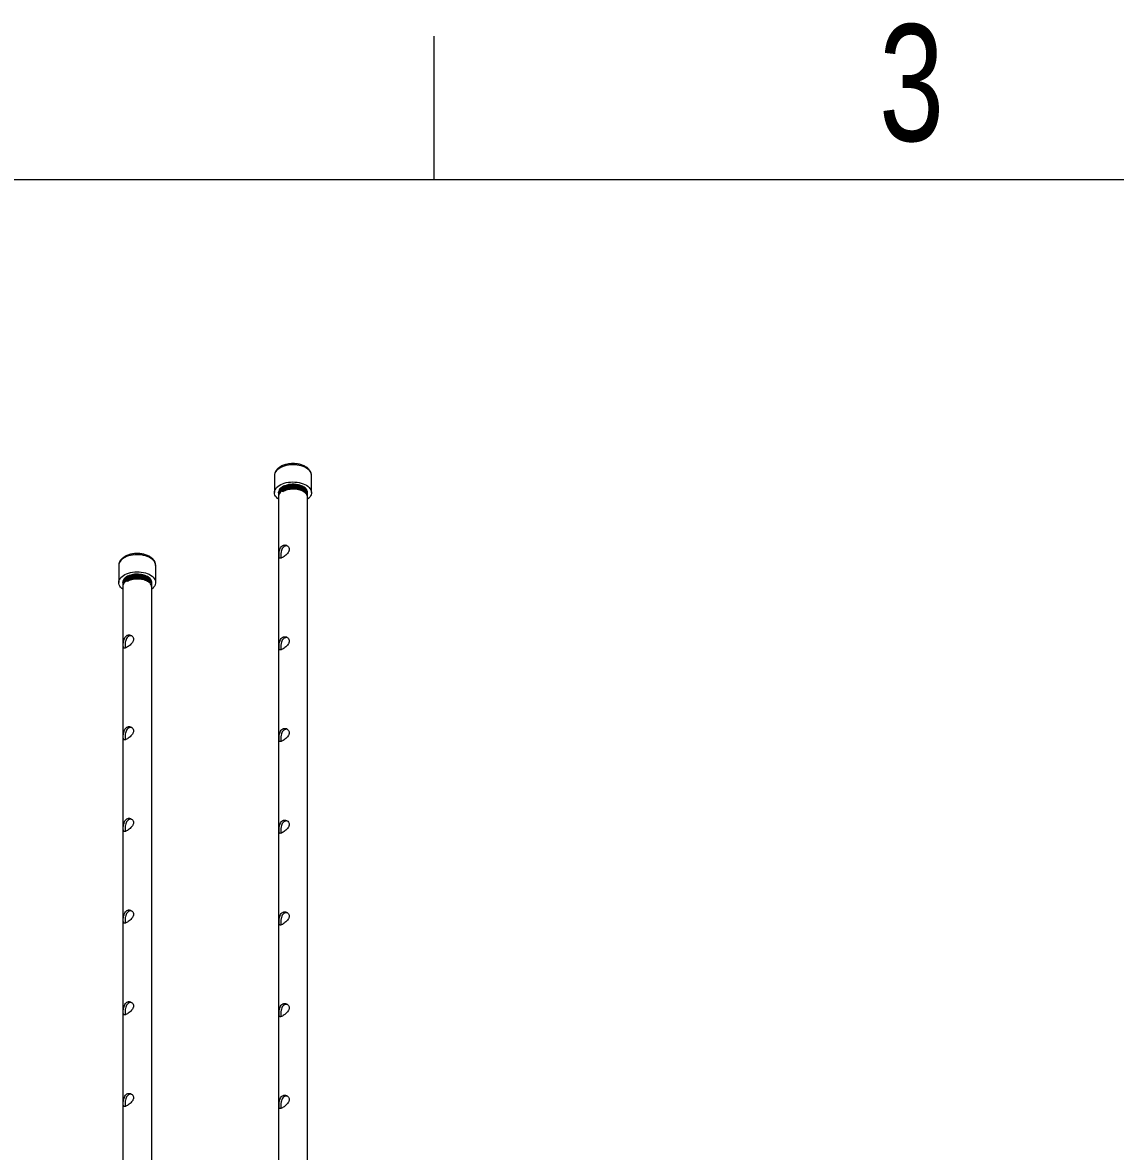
# Model space of a CAD drawing. Header units: millimetres. Extents: x 11948 to 22858, y 1146 to 11361.
# Drawn here: x 18559 to 19930, y 9944 to 11361 of the extents above; entities that cross this region are included whole.
import ezdxf

# ---------------------------------------------------------------- set-up
doc = ezdxf.new("R2010")
doc.units = ezdxf.units.MM
doc.linetypes.add('SLD-Solid', pattern=[0])
doc.styles.add('SLDTEXTSTYLE0', font='TXT', dxfattribs={"width": 0.75})

msp = doc.modelspace()

# ---------------------------------------------------------------- linework, layer by layer
at = {"linetype": 'Continuous', "lineweight": 18}
for p, q in [((19074.8, 11163.9), (19074.8, 11344)), ((13069.7, 11163.9), (22677.8, 11163.9))]:
    msp.add_line(p, q, dxfattribs=at)
at = {"linetype": 'SLD-Solid', "lineweight": 0}
for p, q in [((18874.6, 10792.6), (18874.6, 10771.1)), ((18905.8, 10780.5), (18905.5, 10780.5)), ((18921, 10771.1), (18921, 10792.6)), ((18879.6, 10770.5), (18879.6, 10770.2)), ((18879.6, 10769.1), (18879.6, 10768.7)), ((18879.6, 10767.6), (18879.6, 10767.2)), ((18879.6, 10766.1), (18879.6, 8377.1)), ((18884.9, 10772.2), (18884.9, 10773.3)), ((18884.9, 10773.3), (18885.6, 10772.5)), ((18915.8, 10771.7), (18915.7, 10771.1)), ((18916, 10770.9), (18916, 10771.1)), ((18916, 10769.4), (18916, 10769.8)), ((18916, 10767.9), (18916, 10768.3)), ((18916, 10766.5), (18916, 10766.8)), ((18916, 8377.1), (18916, 10765.3)), ((18679.2, 10679.8), (18679.2, 10658.3)), ((18710.4, 10667.7), (18710.1, 10667.6)), ((18725.6, 10658.3), (18725.6, 10679.8)), ((18684.2, 10658.7), (18684.3, 10658.3)), ((18684.2, 10657.7), (18684.2, 10657.4)), ((18684.2, 10656.2), (18684.2, 10655.9)), ((18684.2, 10654.8), (18684.2, 10654.4)), ((18684.2, 10653.3), (18684.2, 8264.2)), ((18689.5, 10659.4), (18689.5, 10660.5)), ((18689.5, 10660.5), (18690.2, 10659.6)), ((18720.4, 10658.9), (18720.3, 10658.3)), ((18720.6, 10658.1), (18720.6, 10658.3)), ((18720.6, 10656.6), (18720.6, 10657)), ((18720.6, 10655.1), (18720.6, 10655.5)), ((18720.6, 10653.6), (18720.6, 10654)), ((18720.6, 8264.2), (18720.6, 10652.5))]:
    msp.add_line(p, q, dxfattribs=at)
at = {"linetype": 'SLD-Solid', "lineweight": 0, "flags": 128}
for points in [[(18921, 10792.6), (18921, 10793.2), (18920.7, 10794.8), (18920.1, 10796.3), (18919.1, 10797.8), (18917.9, 10799.3), (18916.4, 10800.6), (18914.7, 10801.8), (18912.7, 10802.9), (18910.5, 10803.8), (18908.1, 10804.6), (18905.5, 10805.2), (18902.9, 10805.7), (18900.2, 10805.9), (18897.4, 10806), (18894.7, 10805.9), (18892, 10805.6), (18889.4, 10805.1), (18886.9, 10804.4), (18884.6, 10803.6), (18882.4, 10802.6), (18880.5, 10801.5), (18878.8, 10800.3), (18877.3, 10798.9), (18876.2, 10797.5), (18875.3, 10796), (18874.8, 10794.4), (18874.6, 10792.8), (18874.6, 10792.6)], [(18879.6, 10762.8), (18878.4, 10763.8), (18877, 10765.2), (18875.9, 10766.6), (18875.2, 10768.1), (18874.7, 10769.7), (18874.6, 10771.3), (18874.8, 10772.9), (18875.3, 10774.4), (18876.2, 10775.9), (18877.3, 10777.4), (18878.8, 10778.7), (18880.5, 10780), (18882.4, 10781.1), (18884.6, 10782.1), (18886.9, 10782.9), (18889.4, 10783.6), (18892, 10784.1), (18894.7, 10784.4), (18897.4, 10784.5), (18900.2, 10784.4), (18902.9, 10784.2), (18905.5, 10783.7), (18908.1, 10783.1), (18910.5, 10782.3), (18912.7, 10781.4), (18914.7, 10780.3), (18916.4, 10779.1), (18917.9, 10777.7), (18919.1, 10776.3), (18920.1, 10774.8), (18920.7, 10773.3), (18921, 10771.7), (18920.9, 10770.1), (18920.5, 10768.5), (18919.9, 10767), (18918.9, 10765.5), (18917.6, 10764.1), (18916, 10762.8), (18916, 10762.8)], [(18916, 10770.6), (18916, 10771.3), (18915.8, 10772.7), (18915.2, 10774), (18914.4, 10775.4), (18913.3, 10776.6), (18911.9, 10777.7), (18910.2, 10778.8), (18908.3, 10779.7), (18906.3, 10780.4), (18904, 10781), (18901.7, 10781.3), (18899.3, 10781.6), (18896.9, 10781.6), (18894.5, 10781.4), (18892.1, 10781.1), (18889.9, 10780.5), (18887.8, 10779.8), (18885.8, 10779), (18884.1, 10778), (18882.6, 10776.9), (18881.4, 10775.7), (18880.5, 10774.4), (18879.9, 10773), (18879.6, 10771.6), (18879.6, 10771.1)], [(18725.6, 10679.8), (18725.5, 10680.4), (18725.2, 10682), (18724.6, 10683.5), (18723.7, 10685), (18722.5, 10686.4), (18721, 10687.8), (18719.2, 10689), (18717.2, 10690.1), (18715, 10691), (18712.7, 10691.8), (18710.1, 10692.4), (18707.5, 10692.9), (18704.8, 10693.1), (18702, 10693.2), (18699.3, 10693.1), (18696.6, 10692.8), (18694, 10692.3), (18691.5, 10691.6), (18689.1, 10690.8), (18687, 10689.8), (18685, 10688.7), (18683.3, 10687.5), (18681.9, 10686.1), (18680.8, 10684.7), (18679.9, 10683.1), (18679.4, 10681.6), (18679.2, 10680), (18679.2, 10679.8)], [(18684.2, 10650), (18683, 10651), (18681.6, 10652.4), (18680.5, 10653.8), (18679.8, 10655.3), (18679.3, 10656.9), (18679.2, 10658.5), (18679.4, 10660.1), (18679.9, 10661.6), (18680.8, 10663.1), (18681.9, 10664.6), (18683.3, 10665.9), (18685, 10667.2), (18687, 10668.3), (18689.1, 10669.3), (18691.5, 10670.1), (18694, 10670.8), (18696.6, 10671.2), (18699.3, 10671.5), (18702, 10671.7), (18704.8, 10671.6), (18707.5, 10671.3), (18710.1, 10670.9), (18712.7, 10670.3), (18715, 10669.5), (18717.2, 10668.6), (18719.2, 10667.5), (18721, 10666.2), (18722.5, 10664.9), (18723.7, 10663.5), (18724.6, 10662), (18725.2, 10660.5), (18725.5, 10658.9), (18725.5, 10657.3), (18725.1, 10655.7), (18724.4, 10654.2), (18723.4, 10652.7), (18722.2, 10651.3), (18720.6, 10650), (18720.6, 10650)], [(18720.5, 10657.7), (18720.6, 10658.5), (18720.4, 10659.9), (18719.8, 10661.2), (18719, 10662.5), (18717.9, 10663.8), (18716.5, 10664.9), (18714.8, 10666), (18712.9, 10666.8), (18710.8, 10667.6), (18708.6, 10668.1), (18706.3, 10668.5), (18703.9, 10668.7), (18701.5, 10668.8), (18699.1, 10668.6), (18696.7, 10668.3), (18694.4, 10667.7), (18692.3, 10667), (18690.4, 10666.2), (18688.7, 10665.2), (18687.2, 10664.1), (18686, 10662.9), (18685.1, 10661.6), (18684.5, 10660.2), (18684.2, 10658.8), (18684.2, 10658.3)]]:
    msp.add_lwpolyline(points, dxfattribs=at)
at = {"linetype": 'SLD-Solid', "lineweight": 0}
for points, knots in [([(18920.9, 10792.5), (18920.9, 10792.8), (18921, 10793.6), (18920.7, 10795), (18920.2, 10796.7), (18919.4, 10798.2), (18918.3, 10799.7), (18917, 10801.2), (18915.5, 10802.5), (18913.7, 10803.7), (18911.7, 10804.7), (18909.5, 10805.6), (18907.1, 10806.4), (18904.7, 10806.9), (18902.2, 10807.3), (18899.6, 10807.5), (18897.1, 10807.6), (18894.5, 10807.4), (18892, 10807.1), (18889.5, 10806.6), (18887.1, 10806), (18884.8, 10805.1), (18882.7, 10804.1), (18880.8, 10803), (18879.1, 10801.6), (18877.6, 10800.2), (18876.4, 10798.6), (18875.5, 10796.9), (18874.9, 10795.1), (18874.6, 10793.7), (18874.6, 10792.8), (18874.6, 10792.5)], [0, 0, 0, 0, 0.014805, 0.047408, 0.07999, 0.112992, 0.146775, 0.18152, 0.217195, 0.253569, 0.290334, 0.327209, 0.36402, 0.400718, 0.437312, 0.473832, 0.510316, 0.546811, 0.583351, 0.619984, 0.656759, 0.69372, 0.730894, 0.768276, 0.80577, 0.843093, 0.879864, 0.915693, 0.950377, 0.983995, 1, 1, 1, 1]), ([(18915.3, 10773.9), (18915.1, 10774.3), (18914.6, 10775.4), (18913, 10777), (18910.7, 10778.6), (18908, 10779.8), (18904.8, 10780.8), (18901.4, 10781.3), (18897.8, 10781.5), (18894.2, 10781.2), (18890.8, 10780.6), (18887.6, 10779.6), (18884.9, 10778.2), (18882.6, 10776.6), (18880.9, 10774.7), (18879.9, 10772.7), (18879.5, 10771.2), (18879.6, 10770.5), (18879.6, 10770.5)], [0, 0, 0, 0, 0.0480567, 0.1154374, 0.1837971, 0.2521527, 0.3195373, 0.3877365, 0.4562008, 0.5236984, 0.5916878, 0.6602044, 0.7279321, 0.7956599, 0.8641766, 0.9321658, 0.9996635, 1, 1, 1, 1]), ([(18915.9, 10770.3), (18915.9, 10770.5), (18916.1, 10771.4), (18915.7, 10772.9), (18914.7, 10774.9), (18913, 10776.6), (18910.7, 10778.2), (18908, 10779.5), (18904.8, 10780.4), (18901.4, 10780.9), (18897.8, 10781.1), (18894.2, 10780.9), (18890.8, 10780.2), (18887.6, 10779.2), (18884.9, 10777.8), (18882.6, 10776.2), (18880.9, 10774.3), (18879.9, 10772.3), (18879.5, 10770.7), (18879.7, 10769.8), (18879.7, 10769.6)], [0, 0, 0, 0, 0.01677, 0.077612, 0.138219, 0.198098, 0.258847, 0.319593, 0.379476, 0.440083, 0.500925, 0.560908, 0.621328, 0.682217, 0.742405, 0.802593, 0.863482, 0.923902, 0.983885, 1, 1, 1, 1]), ([(18916, 10769.8), (18915.9, 10770.5), (18915.8, 10771.8), (18914.7, 10773.7), (18913, 10775.5), (18910.7, 10777.1), (18908, 10778.3), (18904.8, 10779.3), (18901.4, 10779.8), (18897.8, 10780), (18894.2, 10779.7), (18890.8, 10779.1), (18887.6, 10778.1), (18884.9, 10776.7), (18882.6, 10775.1), (18880.9, 10773.2), (18879.9, 10771.2), (18879.5, 10769.8), (18879.6, 10769.1), (18879.6, 10769.1)], [0, 0, 0, 0, 0.062605, 0.125272, 0.187187, 0.250002, 0.312813, 0.374732, 0.437399, 0.50031, 0.562333, 0.624807, 0.687766, 0.75, 0.812235, 0.875194, 0.937668, 0.999691, 1, 1, 1, 1]), ([(18915.9, 10768.9), (18915.9, 10769), (18916.1, 10769.9), (18915.7, 10771.4), (18914.7, 10773.4), (18913, 10775.2), (18910.7, 10776.7), (18908, 10778), (18904.8, 10778.9), (18901.4, 10779.5), (18897.8, 10779.6), (18894.2, 10779.4), (18890.8, 10778.7), (18887.6, 10777.7), (18884.9, 10776.3), (18882.6, 10774.7), (18880.9, 10772.8), (18879.9, 10770.8), (18879.5, 10769.2), (18879.7, 10768.3), (18879.7, 10768.1)], [0, 0, 0, 0, 0.01677, 0.077612, 0.138219, 0.198098, 0.258848, 0.319593, 0.379476, 0.440083, 0.500925, 0.560908, 0.621329, 0.682217, 0.742405, 0.802593, 0.863482, 0.923902, 0.983885, 1, 1, 1, 1]), ([(18916, 10768.3), (18915.9, 10769), (18915.8, 10770.3), (18914.7, 10772.3), (18913, 10774), (18910.7, 10775.6), (18908, 10776.9), (18904.8, 10777.8), (18901.4, 10778.4), (18897.8, 10778.5), (18894.2, 10778.3), (18890.8, 10777.6), (18887.6, 10776.6), (18884.9, 10775.2), (18882.6, 10773.6), (18880.9, 10771.7), (18879.9, 10769.7), (18879.5, 10768.3), (18879.6, 10767.6), (18879.6, 10767.6)], [0, 0, 0, 0, 0.062605, 0.125272, 0.187187, 0.250002, 0.312813, 0.374732, 0.437399, 0.50031, 0.562333, 0.624807, 0.687766, 0.75, 0.812235, 0.875194, 0.937668, 0.999691, 1, 1, 1, 1]), ([(18915.9, 10767.4), (18915.9, 10767.6), (18916.1, 10768.4), (18915.7, 10770), (18914.7, 10771.9), (18913, 10773.7), (18910.7, 10775.2), (18908, 10776.5), (18904.8, 10777.4), (18901.4, 10778), (18897.8, 10778.1), (18894.2, 10777.9), (18890.8, 10777.2), (18887.6, 10776.2), (18884.9, 10774.9), (18882.6, 10773.2), (18880.9, 10771.3), (18879.9, 10769.3), (18879.5, 10767.7), (18879.7, 10766.8), (18879.7, 10766.7)], [0, 0, 0, 0, 0.01677, 0.077612, 0.138219, 0.198098, 0.258847, 0.319593, 0.379476, 0.440083, 0.500925, 0.560908, 0.621329, 0.682217, 0.742405, 0.802593, 0.863482, 0.923902, 0.983885, 1, 1, 1, 1]), ([(18916, 10766.8), (18915.9, 10767.5), (18915.8, 10768.8), (18914.7, 10770.8), (18913, 10772.6), (18910.7, 10774.1), (18908, 10775.4), (18904.8, 10776.3), (18901.4, 10776.9), (18897.8, 10777), (18894.2, 10776.8), (18890.8, 10776.1), (18887.6, 10775.1), (18884.9, 10773.7), (18882.6, 10772.1), (18880.9, 10770.2), (18879.9, 10768.2), (18879.5, 10766.8), (18879.6, 10766.1), (18879.6, 10766.1)], [0, 0, 0, 0, 0.062605, 0.125272, 0.187187, 0.250002, 0.312813, 0.374732, 0.437399, 0.50031, 0.562333, 0.624807, 0.687766, 0.75, 0.812235, 0.875194, 0.937668, 0.999691, 1, 1, 1, 1]), ([(18879.7, 10771), (18879.7, 10771.1), (18879.6, 10771.3), (18879.6, 10771.5), (18879.6, 10771.5)], [0, 0, 0, 0, 0.698157, 1, 1, 1, 1]), ([(18915.9, 10765.9), (18915.9, 10766.1), (18916.1, 10766.9), (18915.7, 10768.5), (18914.7, 10770.4), (18913, 10772.2), (18910.7, 10773.7), (18908, 10775), (18904.8, 10775.9), (18901.4, 10776.5), (18897.8, 10776.7), (18894.2, 10776.4), (18890.8, 10775.8), (18887.6, 10774.7), (18885.8, 10773.8), (18884.9, 10773.3)], [0, 0, 0, 0, 0.022588, 0.104541, 0.186177, 0.266833, 0.348661, 0.430483, 0.511144, 0.59278, 0.674733, 0.755528, 0.836913, 0.918929, 1, 1, 1, 1]), ([(18916, 10765.3), (18915.9, 10766), (18915.8, 10767.4), (18914.7, 10769.3), (18913, 10771.1), (18910.7, 10772.6), (18908, 10773.9), (18904.8, 10774.8), (18901.4, 10775.4), (18897.8, 10775.5), (18894.2, 10775.3), (18890.8, 10774.6), (18887.6, 10773.6), (18885.8, 10772.7), (18884.9, 10772.2)], [0, 0, 0, 0, 0.0834728, 0.1670292, 0.2495828, 0.3333359, 0.4170839, 0.4996422, 0.5831986, 0.6670799, 0.7497767, 0.833076, 0.9170213, 1, 1, 1, 1]), ([(18884.9, 10704.7), (18884.3, 10704.2), (18883, 10703.2), (18881.6, 10700.8), (18880.9, 10698.4), (18880.5, 10696.3), (18880.3, 10694.3), (18880.2, 10692), (18880.4, 10690.2), (18880.9, 10689), (18881.6, 10688.6), (18882.6, 10688.8), (18883.8, 10689.2), (18885.5, 10690.1), (18887.7, 10691.7), (18889.9, 10693.6), (18891.5, 10695.5), (18892.5, 10697.3), (18893.1, 10699), (18893.2, 10701), (18892.2, 10703.1), (18890.6, 10704.7), (18888.7, 10705.4), (18887.1, 10705.4), (18885.9, 10705.2), (18885.2, 10704.8), (18884.9, 10704.7)], [0, 0, 0, 0, 0.04935, 0.098587, 0.150822, 0.179056, 0.207278, 0.260066, 0.306586, 0.354235, 0.407925, 0.436111, 0.46428, 0.51572, 0.563206, 0.612081, 0.665771, 0.694014, 0.722226, 0.772993, 0.818988, 0.868102, 0.923172, 0.950972, 0.978759, 1, 1, 1, 1]), ([(18886.9, 10703.5), (18886.2, 10703.1), (18885, 10702.1), (18883.7, 10699.7), (18883.1, 10697.4), (18882.7, 10695.3), (18882.6, 10693.3), (18882.5, 10691.2), (18882.5, 10689.6), (18882.7, 10689), (18882.7, 10688.8)], [0, 0, 0, 0, 0.151904, 0.303363, 0.46627, 0.557512, 0.648674, 0.787863, 0.92726, 1, 1, 1, 1]), ([(18891.1, 10704), (18891, 10704), (18890.6, 10704.2), (18889.7, 10704.3), (18888.4, 10704.2), (18887.5, 10703.9), (18887, 10703.6), (18886.9, 10703.5)], [0, 0, 0, 0, 0.016927, 0.32233, 0.614292, 0.906058, 1, 1, 1, 1]), ([(18725.5, 10679.7), (18725.5, 10680), (18725.6, 10680.8), (18725.3, 10682.2), (18724.8, 10683.8), (18724, 10685.4), (18722.9, 10686.9), (18721.6, 10688.3), (18720, 10689.7), (18718.2, 10690.8), (18716.2, 10691.9), (18714.1, 10692.8), (18711.7, 10693.5), (18709.3, 10694.1), (18706.8, 10694.5), (18704.2, 10694.7), (18701.6, 10694.8), (18699.1, 10694.6), (18696.5, 10694.3), (18694.1, 10693.8), (18691.7, 10693.1), (18689.4, 10692.3), (18687.3, 10691.3), (18685.4, 10690.1), (18683.7, 10688.8), (18682.2, 10687.3), (18681, 10685.8), (18680.1, 10684.1), (18679.5, 10682.3), (18679.2, 10680.9), (18679.2, 10680), (18679.2, 10679.7)], [0, 0, 0, 0, 0.014806, 0.047409, 0.07999, 0.112992, 0.146775, 0.18152, 0.217195, 0.25357, 0.290335, 0.327209, 0.36402, 0.400718, 0.437312, 0.473832, 0.510316, 0.546811, 0.583351, 0.619984, 0.656759, 0.693718, 0.730894, 0.768276, 0.80577, 0.843093, 0.879865, 0.915693, 0.950377, 0.983995, 1, 1, 1, 1]), ([(18719.9, 10661), (18719.7, 10661.5), (18719.2, 10662.6), (18717.6, 10664.2), (18715.3, 10665.8), (18712.5, 10667), (18709.4, 10668), (18705.9, 10668.5), (18702.4, 10668.7), (18698.8, 10668.4), (18695.4, 10667.8), (18692.2, 10666.7), (18689.4, 10665.4), (18687.2, 10663.7), (18685.5, 10661.9), (18684.5, 10659.8), (18684.1, 10658.4), (18684.2, 10657.7), (18684.2, 10657.7)], [0, 0, 0, 0, 0.048057, 0.115437, 0.183797, 0.252153, 0.319537, 0.387735, 0.456201, 0.523699, 0.591688, 0.660205, 0.727932, 0.795658, 0.864177, 0.932166, 0.999663, 1, 1, 1, 1]), ([(18720.5, 10657.5), (18720.5, 10657.7), (18720.7, 10658.6), (18720.3, 10660.1), (18719.3, 10662), (18717.6, 10663.8), (18715.3, 10665.4), (18712.5, 10666.7), (18709.4, 10667.6), (18705.9, 10668.1), (18702.4, 10668.3), (18698.8, 10668), (18695.4, 10667.4), (18692.2, 10666.4), (18689.4, 10665), (18687.2, 10663.4), (18685.5, 10661.5), (18684.5, 10659.5), (18684.1, 10657.9), (18684.2, 10657), (18684.3, 10656.8)], [0, 0, 0, 0, 0.01677, 0.077613, 0.138219, 0.198098, 0.258848, 0.319593, 0.379476, 0.440082, 0.500925, 0.560909, 0.621329, 0.682218, 0.742405, 0.802591, 0.863482, 0.923902, 0.983885, 1, 1, 1, 1]), ([(18720.6, 10657), (18720.5, 10657.7), (18720.4, 10659), (18719.3, 10660.9), (18717.6, 10662.7), (18715.3, 10664.3), (18712.5, 10665.5), (18709.4, 10666.5), (18705.9, 10667), (18702.4, 10667.2), (18698.8, 10666.9), (18695.4, 10666.3), (18692.2, 10665.3), (18689.4, 10663.9), (18687.2, 10662.3), (18685.5, 10660.4), (18684.5, 10658.3), (18684.1, 10657), (18684.2, 10656.2), (18684.2, 10656.2)], [0, 0, 0, 0, 0.062605, 0.125271, 0.187186, 0.250001, 0.312812, 0.374731, 0.437398, 0.50031, 0.562333, 0.624807, 0.687766, 0.75, 0.812233, 0.875193, 0.937668, 0.999691, 1, 1, 1, 1]), ([(18720.5, 10656.1), (18720.5, 10656.2), (18720.7, 10657.1), (18720.3, 10658.6), (18719.3, 10660.6), (18717.6, 10662.3), (18715.3, 10663.9), (18712.5, 10665.2), (18709.4, 10666.1), (18705.9, 10666.7), (18702.4, 10666.8), (18698.8, 10666.6), (18695.4, 10665.9), (18692.2, 10664.9), (18689.4, 10663.5), (18687.2, 10661.9), (18685.5, 10660), (18684.5, 10658), (18684.1, 10656.4), (18684.2, 10655.5), (18684.3, 10655.3)], [0, 0, 0, 0, 0.01677, 0.077613, 0.138219, 0.198098, 0.258848, 0.319593, 0.379476, 0.440082, 0.500925, 0.560909, 0.621329, 0.682218, 0.742405, 0.802591, 0.863482, 0.923902, 0.983885, 1, 1, 1, 1]), ([(18720.6, 10655.5), (18720.5, 10656.2), (18720.4, 10657.5), (18719.3, 10659.5), (18717.6, 10661.2), (18715.3, 10662.8), (18712.5, 10664.1), (18709.4, 10665), (18705.9, 10665.5), (18702.4, 10665.7), (18698.8, 10665.4), (18695.4, 10664.8), (18692.2, 10663.8), (18689.4, 10662.4), (18687.2, 10660.8), (18685.5, 10658.9), (18684.5, 10656.9), (18684.1, 10655.5), (18684.2, 10654.8), (18684.2, 10654.8)], [0, 0, 0, 0, 0.062605, 0.125271, 0.187186, 0.250001, 0.312812, 0.374731, 0.437398, 0.50031, 0.562333, 0.624807, 0.687766, 0.75, 0.812233, 0.875193, 0.937668, 0.999691, 1, 1, 1, 1]), ([(18720.5, 10654.6), (18720.5, 10654.8), (18720.7, 10655.6), (18720.3, 10657.1), (18719.3, 10659.1), (18717.6, 10660.9), (18715.3, 10662.4), (18712.5, 10663.7), (18709.4, 10664.6), (18705.9, 10665.2), (18702.4, 10665.3), (18698.8, 10665.1), (18695.4, 10664.4), (18692.2, 10663.4), (18689.4, 10662), (18687.2, 10660.4), (18685.5, 10658.5), (18684.5, 10656.5), (18684.1, 10654.9), (18684.2, 10654), (18684.3, 10653.8)], [0, 0, 0, 0, 0.01677, 0.077613, 0.138219, 0.198098, 0.258848, 0.319593, 0.379476, 0.440082, 0.500925, 0.560909, 0.621329, 0.682218, 0.742405, 0.802591, 0.863482, 0.923902, 0.983885, 1, 1, 1, 1]), ([(18720.6, 10654), (18720.5, 10654.7), (18720.4, 10656), (18719.3, 10658), (18717.6, 10659.7), (18715.3, 10661.3), (18712.5, 10662.6), (18709.4, 10663.5), (18705.9, 10664.1), (18702.4, 10664.2), (18698.8, 10664), (18695.4, 10663.3), (18692.2, 10662.3), (18689.4, 10660.9), (18687.2, 10659.3), (18685.5, 10657.4), (18684.5, 10655.4), (18684.1, 10654), (18684.2, 10653.3), (18684.2, 10653.3)], [0, 0, 0, 0, 0.062605, 0.125271, 0.187186, 0.250001, 0.312812, 0.374731, 0.437398, 0.50031, 0.562333, 0.624807, 0.687766, 0.75, 0.812233, 0.875194, 0.937668, 0.999691, 1, 1, 1, 1]), ([(18684.3, 10658.2), (18684.2, 10658.3), (18684.2, 10658.5), (18684.2, 10658.7), (18684.2, 10658.7)], [0, 0, 0, 0, 0.698132, 1, 1, 1, 1]), ([(18720.5, 10653.1), (18720.5, 10653.3), (18720.7, 10654.1), (18720.3, 10655.7), (18719.3, 10657.6), (18717.6, 10659.4), (18715.3, 10660.9), (18712.5, 10662.2), (18709.4, 10663.1), (18705.9, 10663.7), (18702.4, 10663.8), (18698.8, 10663.6), (18695.4, 10662.9), (18692.2, 10661.9), (18690.4, 10661), (18689.5, 10660.5)], [0, 0, 0, 0, 0.022588, 0.104543, 0.186177, 0.266833, 0.348661, 0.430483, 0.511144, 0.592779, 0.674733, 0.755529, 0.836913, 0.918929, 1, 1, 1, 1]), ([(18720.6, 10652.5), (18720.5, 10653.2), (18720.4, 10654.6), (18719.3, 10656.5), (18717.6, 10658.3), (18715.3, 10659.8), (18712.5, 10661.1), (18709.4, 10662), (18705.9, 10662.6), (18702.4, 10662.7), (18698.8, 10662.5), (18695.4, 10661.8), (18692.2, 10660.8), (18690.4, 10659.9), (18689.5, 10659.4)], [0, 0, 0, 0, 0.0834728, 0.1670281, 0.2495818, 0.3333349, 0.417083, 0.4996414, 0.5831967, 0.6670796, 0.7497765, 0.8330758, 0.9170212, 1, 1, 1, 1]), ([(18689.5, 10591.8), (18688.9, 10591.4), (18687.6, 10590.4), (18686.2, 10588), (18685.5, 10585.6), (18685.1, 10583.5), (18684.8, 10581.5), (18684.8, 10579.2), (18685, 10577.3), (18685.4, 10576.2), (18686.2, 10575.8), (18687.2, 10576), (18688.4, 10576.4), (18690.1, 10577.3), (18692.3, 10578.9), (18694.5, 10580.8), (18696.1, 10582.7), (18697.1, 10584.4), (18697.7, 10586.2), (18697.7, 10588.2), (18696.8, 10590.3), (18695.2, 10591.8), (18693.3, 10592.6), (18691.6, 10592.6), (18690.5, 10592.3), (18689.8, 10592), (18689.5, 10591.8)], [0, 0, 0, 0, 0.049349, 0.098587, 0.150822, 0.179055, 0.207278, 0.260065, 0.306586, 0.354235, 0.407925, 0.436111, 0.46428, 0.51572, 0.563206, 0.612081, 0.66577, 0.694014, 0.722226, 0.772993, 0.818987, 0.868101, 0.92317, 0.950972, 0.978757, 1, 1, 1, 1]), ([(18691.4, 10590.7), (18690.8, 10590.3), (18689.6, 10589.3), (18688.3, 10586.9), (18687.6, 10584.6), (18687.3, 10582.5), (18687.1, 10580.5), (18687.1, 10578.4), (18687.1, 10576.8), (18687.3, 10576.2), (18687.3, 10576)], [0, 0, 0, 0, 0.151904, 0.303363, 0.46627, 0.557511, 0.648673, 0.787863, 0.92726, 1, 1, 1, 1]), ([(18695.6, 10591.2), (18695.6, 10591.2), (18695.2, 10591.4), (18694.3, 10591.5), (18693, 10591.4), (18692.1, 10591.1), (18691.6, 10590.8), (18691.4, 10590.7)], [0, 0, 0, 0, 0.016942, 0.32234, 0.614298, 0.906039, 1, 1, 1, 1]), ([(18884.9, 10589.6), (18884.3, 10589.1), (18883, 10588.2), (18881.6, 10585.7), (18880.9, 10583.3), (18880.5, 10581.3), (18880.3, 10579.2), (18880.2, 10577), (18880.4, 10575.1), (18880.9, 10573.9), (18881.6, 10573.6), (18882.6, 10573.7), (18883.8, 10574.1), (18885.5, 10575), (18887.7, 10576.6), (18889.9, 10578.6), (18891.5, 10580.5), (18892.5, 10582.2), (18893.1, 10583.9), (18893.2, 10585.9), (18892.2, 10588), (18890.6, 10589.6), (18888.7, 10590.3), (18887.1, 10590.3), (18885.9, 10590.1), (18885.2, 10589.8), (18884.9, 10589.6)], [0, 0, 0, 0, 0.049349, 0.098583, 0.150819, 0.179058, 0.207274, 0.260061, 0.306582, 0.354237, 0.407927, 0.436113, 0.46428, 0.51572, 0.563206, 0.612085, 0.665775, 0.694011, 0.722224, 0.772998, 0.818985, 0.868099, 0.923173, 0.950973, 0.978759, 1, 1, 1, 1]), ([(18886.9, 10588.5), (18886.2, 10588), (18885, 10587.1), (18883.7, 10584.7), (18883.1, 10582.3), (18882.7, 10580.2), (18882.6, 10578.3), (18882.5, 10576.2), (18882.5, 10574.5), (18882.7, 10574), (18882.7, 10573.8)], [0, 0, 0, 0, 0.151904, 0.303363, 0.46627, 0.557512, 0.648674, 0.787863, 0.92726, 1, 1, 1, 1]), ([(18891.1, 10588.9), (18891, 10588.9), (18890.6, 10589.1), (18889.7, 10589.2), (18888.4, 10589.1), (18887.5, 10588.8), (18887, 10588.6), (18886.9, 10588.5)], [0, 0, 0, 0, 0.0169736, 0.3223665, 0.6142956, 0.906063, 1, 1, 1, 1]), ([(18689.5, 10476.8), (18688.9, 10476.3), (18687.6, 10475.3), (18686.2, 10472.9), (18685.5, 10470.5), (18685.1, 10468.4), (18684.8, 10466.4), (18684.8, 10464.2), (18685, 10462.3), (18685.4, 10461.1), (18686.2, 10460.8), (18687.2, 10460.9), (18688.4, 10461.3), (18690.1, 10462.2), (18692.3, 10463.8), (18694.5, 10465.8), (18696.1, 10467.7), (18697.1, 10469.4), (18697.7, 10471.1), (18697.7, 10473.1), (18696.8, 10475.2), (18695.2, 10476.8), (18693.3, 10477.5), (18691.6, 10477.5), (18690.5, 10477.3), (18689.8, 10476.9), (18689.5, 10476.8)], [0, 0, 0, 0, 0.049349, 0.098583, 0.150819, 0.179058, 0.207274, 0.260061, 0.306582, 0.354237, 0.407927, 0.436113, 0.464279, 0.51572, 0.563206, 0.612085, 0.665774, 0.694011, 0.722223, 0.772998, 0.818985, 0.868099, 0.923172, 0.950973, 0.978757, 1, 1, 1, 1]), ([(18691.4, 10475.7), (18690.8, 10475.2), (18689.6, 10474.3), (18688.3, 10471.9), (18687.6, 10469.5), (18687.3, 10467.4), (18687.1, 10465.4), (18687.1, 10463.4), (18687.1, 10461.7), (18687.3, 10461.2), (18687.3, 10461)], [0, 0, 0, 0, 0.151904, 0.303363, 0.46627, 0.557511, 0.648673, 0.787863, 0.92726, 1, 1, 1, 1]), ([(18695.6, 10476.1), (18695.6, 10476.1), (18695.2, 10476.3), (18694.3, 10476.4), (18693, 10476.3), (18692.1, 10476), (18691.6, 10475.7), (18691.4, 10475.7)], [0, 0, 0, 0, 0.016988, 0.322376, 0.614301, 0.906045, 1, 1, 1, 1]), ([(18884.9, 10474.5), (18884.3, 10474.1), (18883, 10473.1), (18881.6, 10470.7), (18880.9, 10468.3), (18880.5, 10466.2), (18880.3, 10464.2), (18880.2, 10461.9), (18880.4, 10460), (18880.9, 10458.9), (18881.6, 10458.5), (18882.6, 10458.7), (18883.8, 10459.1), (18885.5, 10460), (18887.7, 10461.6), (18889.9, 10463.5), (18891.5, 10465.4), (18892.5, 10467.1), (18893.1, 10468.9), (18893.2, 10470.9), (18892.2, 10472.9), (18890.6, 10474.5), (18888.7, 10475.3), (18887.1, 10475.3), (18885.9, 10475), (18885.2, 10474.7), (18884.9, 10474.5)], [0, 0, 0, 0, 0.049351, 0.098585, 0.150821, 0.179054, 0.207277, 0.260064, 0.306585, 0.354234, 0.407924, 0.43611, 0.464279, 0.51572, 0.563206, 0.612081, 0.665771, 0.694014, 0.722227, 0.772994, 0.818981, 0.868101, 0.923171, 0.950972, 0.978759, 1, 1, 1, 1]), ([(18886.9, 10473.4), (18886.2, 10473), (18885, 10472), (18883.7, 10469.6), (18883.1, 10467.3), (18882.7, 10465.2), (18882.6, 10463.2), (18882.5, 10461.1), (18882.5, 10459.5), (18882.7, 10458.9), (18882.7, 10458.7)], [0, 0, 0, 0, 0.151905, 0.303375, 0.466268, 0.55753, 0.648671, 0.787885, 0.927259, 1, 1, 1, 1]), ([(18891.1, 10473.9), (18891, 10473.9), (18890.6, 10474.1), (18889.7, 10474.2), (18888.4, 10474.1), (18887.5, 10473.8), (18887, 10473.5), (18886.9, 10473.4)], [0, 0, 0, 0, 0.016927, 0.32233, 0.614292, 0.906058, 1, 1, 1, 1]), ([(18689.5, 10361.7), (18688.9, 10361.2), (18687.6, 10360.3), (18686.2, 10357.9), (18685.5, 10355.5), (18685.1, 10353.4), (18684.8, 10351.3), (18684.8, 10349.1), (18685, 10347.2), (18685.4, 10346.1), (18686.2, 10345.7), (18687.2, 10345.8), (18688.4, 10346.2), (18690.1, 10347.2), (18692.3, 10348.8), (18694.5, 10350.7), (18696.1, 10352.6), (18697.1, 10354.3), (18697.7, 10356.1), (18697.7, 10358.1), (18696.8, 10360.1), (18695.2, 10361.7), (18693.3, 10362.4), (18691.6, 10362.5), (18690.5, 10362.2), (18689.8, 10361.9), (18689.5, 10361.7)], [0, 0, 0, 0, 0.049351, 0.098585, 0.150821, 0.179054, 0.207277, 0.260064, 0.306585, 0.354234, 0.407924, 0.43611, 0.464279, 0.515719, 0.563205, 0.612081, 0.66577, 0.694014, 0.722227, 0.772994, 0.818981, 0.868101, 0.92317, 0.950972, 0.978757, 1, 1, 1, 1]), ([(18691.4, 10360.6), (18690.8, 10360.1), (18689.6, 10359.2), (18688.3, 10356.8), (18687.6, 10354.4), (18687.3, 10352.3), (18687.1, 10350.4), (18687.1, 10348.3), (18687.1, 10346.7), (18687.3, 10346.1), (18687.3, 10345.9)], [0, 0, 0, 0, 0.151905, 0.303375, 0.466268, 0.557529, 0.64867, 0.787884, 0.927259, 1, 1, 1, 1]), ([(18695.6, 10361.1), (18695.6, 10361.1), (18695.2, 10361.3), (18694.3, 10361.3), (18693, 10361.3), (18692.1, 10361), (18691.6, 10360.7), (18691.4, 10360.6)], [0, 0, 0, 0, 0.016942, 0.32234, 0.614298, 0.906039, 1, 1, 1, 1]), ([(18884.9, 10359.5), (18884.3, 10359), (18883, 10358), (18881.6, 10355.6), (18880.9, 10353.2), (18880.5, 10351.1), (18880.3, 10349.1), (18880.2, 10346.9), (18880.4, 10345), (18880.9, 10343.8), (18881.6, 10343.5), (18882.6, 10343.6), (18883.8, 10344), (18885.5, 10344.9), (18887.7, 10346.5), (18889.9, 10348.5), (18891.5, 10350.4), (18892.5, 10352.1), (18893.1, 10353.8), (18893.2, 10355.8), (18892.2, 10357.9), (18890.6, 10359.5), (18888.7, 10360.2), (18887.1, 10360.2), (18885.9, 10360), (18885.2, 10359.6), (18884.9, 10359.5)], [0, 0, 0, 0, 0.049349, 0.098583, 0.150819, 0.179058, 0.207274, 0.260069, 0.306582, 0.354237, 0.407927, 0.436113, 0.464282, 0.515722, 0.563208, 0.612087, 0.665776, 0.694013, 0.722225, 0.773, 0.818987, 0.868101, 0.923171, 0.950974, 0.978759, 1, 1, 1, 1]), ([(18886.9, 10358.4), (18886.2, 10357.9), (18885, 10357), (18883.7, 10354.6), (18883.1, 10352.2), (18882.7, 10350.1), (18882.6, 10348.1), (18882.5, 10346.1), (18882.5, 10344.4), (18882.7, 10343.9), (18882.7, 10343.7)], [0, 0, 0, 0, 0.151904, 0.303363, 0.46627, 0.557512, 0.648674, 0.787863, 0.92726, 1, 1, 1, 1]), ([(18891.1, 10358.8), (18891, 10358.8), (18890.6, 10359), (18889.7, 10359.1), (18888.4, 10359), (18887.5, 10358.7), (18887, 10358.4), (18886.9, 10358.4)], [0, 0, 0, 0, 0.0169268, 0.3223267, 0.6142868, 0.9060608, 1, 1, 1, 1]), ([(18689.5, 10246.7), (18688.9, 10246.2), (18687.6, 10245.2), (18686.2, 10242.8), (18685.5, 10240.4), (18685.1, 10238.3), (18684.8, 10236.3), (18684.8, 10234.1), (18685, 10232.2), (18685.4, 10231), (18686.2, 10230.7), (18687.2, 10230.8), (18688.4, 10231.2), (18690.1, 10232.1), (18692.3, 10233.7), (18694.5, 10235.6), (18696.1, 10237.6), (18697.1, 10239.3), (18697.7, 10241), (18697.7, 10243), (18696.8, 10245.1), (18695.2, 10246.7), (18693.3, 10247.4), (18691.6, 10247.4), (18690.5, 10247.2), (18689.8, 10246.8), (18689.5, 10246.7)], [0, 0, 0, 0, 0.049349, 0.098583, 0.150819, 0.179058, 0.207274, 0.260069, 0.306582, 0.354237, 0.407927, 0.436113, 0.464282, 0.515722, 0.563208, 0.612086, 0.665776, 0.694012, 0.722225, 0.773, 0.818987, 0.8681, 0.923169, 0.950974, 0.978757, 1, 1, 1, 1]), ([(18691.4, 10245.6), (18690.8, 10245.1), (18689.6, 10244.1), (18688.3, 10241.8), (18687.6, 10239.4), (18687.3, 10237.3), (18687.1, 10235.3), (18687.1, 10233.2), (18687.1, 10231.6), (18687.3, 10231), (18687.3, 10230.8)], [0, 0, 0, 0, 0.151904, 0.303363, 0.46627, 0.557511, 0.648673, 0.787863, 0.92726, 1, 1, 1, 1]), ([(18695.6, 10246), (18695.6, 10246), (18695.2, 10246.2), (18694.3, 10246.3), (18693, 10246.2), (18692.1, 10245.9), (18691.6, 10245.6), (18691.4, 10245.6)], [0, 0, 0, 0, 0.016941, 0.322337, 0.614292, 0.906042, 1, 1, 1, 1]), ([(18884.9, 10244.4), (18884.3, 10243.9), (18883, 10243), (18881.6, 10240.5), (18880.9, 10238.2), (18880.5, 10236.1), (18880.3, 10234), (18880.2, 10231.8), (18880.4, 10229.9), (18880.9, 10228.8), (18881.6, 10228.4), (18882.6, 10228.5), (18883.8, 10228.9), (18885.5, 10229.9), (18887.7, 10231.4), (18889.9, 10233.4), (18891.5, 10235.3), (18892.5, 10237), (18893.1, 10238.7), (18893.2, 10240.8), (18892.2, 10242.8), (18890.6, 10244.4), (18888.7, 10245.1), (18887.1, 10245.2), (18885.9, 10244.9), (18885.2, 10244.6), (18884.9, 10244.4)], [0, 0, 0, 0, 0.04935, 0.098585, 0.150821, 0.179057, 0.207276, 0.260063, 0.306584, 0.354236, 0.407926, 0.436112, 0.46428, 0.51572, 0.563206, 0.612083, 0.665773, 0.694013, 0.722225, 0.772996, 0.818986, 0.8681, 0.923173, 0.950973, 0.978759, 1, 1, 1, 1]), ([(18886.9, 10243.3), (18886.2, 10242.8), (18885, 10241.9), (18883.7, 10239.5), (18883.1, 10237.1), (18882.7, 10235), (18882.6, 10233.1), (18882.5, 10231), (18882.5, 10229.4), (18882.7, 10228.8), (18882.7, 10228.6)], [0, 0, 0, 0, 0.151904, 0.303363, 0.46627, 0.557511, 0.648662, 0.787863, 0.92726, 1, 1, 1, 1]), ([(18891.1, 10243.8), (18891, 10243.8), (18890.6, 10244), (18889.7, 10244), (18888.4, 10244), (18887.5, 10243.7), (18887, 10243.4), (18886.9, 10243.3)], [0, 0, 0, 0, 0.01695, 0.322346, 0.614302, 0.906061, 1, 1, 1, 1]), ([(18689.5, 10131.6), (18688.9, 10131.1), (18687.6, 10130.2), (18686.2, 10127.7), (18685.5, 10125.3), (18685.1, 10123.3), (18684.8, 10121.2), (18684.8, 10119), (18685, 10117.1), (18685.4, 10116), (18686.2, 10115.6), (18687.2, 10115.7), (18688.4, 10116.1), (18690.1, 10117.1), (18692.3, 10118.6), (18694.5, 10120.6), (18696.1, 10122.5), (18697.1, 10124.2), (18697.7, 10125.9), (18697.7, 10128), (18696.8, 10130), (18695.2, 10131.6), (18693.3, 10132.3), (18691.6, 10132.4), (18690.5, 10132.1), (18689.8, 10131.8), (18689.5, 10131.6)], [0, 0, 0, 0, 0.049349, 0.098585, 0.150821, 0.179057, 0.207276, 0.260063, 0.306584, 0.354236, 0.407926, 0.436112, 0.46428, 0.51572, 0.563206, 0.612083, 0.665772, 0.694012, 0.722225, 0.772996, 0.818986, 0.8681, 0.923171, 0.950973, 0.978757, 1, 1, 1, 1]), ([(18691.4, 10130.5), (18690.8, 10130), (18689.6, 10129.1), (18688.3, 10126.7), (18687.6, 10124.3), (18687.3, 10122.2), (18687.1, 10120.3), (18687.1, 10118.2), (18687.1, 10116.5), (18687.3, 10116), (18687.3, 10115.8)], [0, 0, 0, 0, 0.151904, 0.303362, 0.466269, 0.557511, 0.648662, 0.787863, 0.92726, 1, 1, 1, 1]), ([(18695.6, 10130.9), (18695.6, 10131), (18695.2, 10131.1), (18694.3, 10131.2), (18693, 10131.2), (18692.1, 10130.8), (18691.6, 10130.6), (18691.4, 10130.5)], [0, 0, 0, 0, 0.016965, 0.322356, 0.614308, 0.906043, 1, 1, 1, 1]), ([(18884.9, 10129.4), (18884.3, 10128.9), (18883, 10127.9), (18881.6, 10125.5), (18880.9, 10123.1), (18880.5, 10121), (18880.3, 10119), (18880.2, 10116.8), (18880.4, 10114.9), (18880.9, 10113.7), (18881.6, 10113.4), (18882.6, 10113.5), (18883.8, 10113.9), (18885.5, 10114.8), (18887.7, 10116.4), (18889.9, 10118.3), (18891.5, 10120.3), (18892.5, 10122), (18893.1, 10123.7), (18893.2, 10125.7), (18892.2, 10127.8), (18890.6, 10129.4), (18888.7, 10130.1), (18887.1, 10130.1), (18885.9, 10129.9), (18885.2, 10129.5), (18884.9, 10129.4)], [0, 0, 0, 0, 0.04935, 0.098585, 0.150821, 0.179057, 0.207276, 0.260064, 0.306584, 0.354236, 0.407926, 0.436112, 0.46428, 0.515721, 0.563207, 0.612083, 0.665773, 0.694013, 0.722225, 0.772996, 0.818983, 0.8681, 0.923173, 0.950973, 0.978759, 1, 1, 1, 1]), ([(18891.1, 10128.7), (18891, 10128.7), (18890.6, 10128.9), (18889.7, 10129), (18888.4, 10128.9), (18887.5, 10128.6), (18887, 10128.3), (18886.9, 10128.3)], [0, 0, 0, 0, 0.01695, 0.322348, 0.614294, 0.90606, 1, 1, 1, 1]), ([(18886.9, 10128.3), (18886.2, 10127.8), (18885, 10126.8), (18883.7, 10124.5), (18883.1, 10122.1), (18882.7, 10120), (18882.6, 10118), (18882.5, 10115.9), (18882.5, 10114.3), (18882.7, 10113.7), (18882.7, 10113.5)], [0, 0, 0, 0, 0.151904, 0.303363, 0.466271, 0.557522, 0.648673, 0.787875, 0.927259, 1, 1, 1, 1]), ([(18689.5, 10016.6), (18688.9, 10016.1), (18687.6, 10015.1), (18686.2, 10012.7), (18685.5, 10010.3), (18685.1, 10008.2), (18684.8, 10006.2), (18684.8, 10003.9), (18685, 10002.1), (18685.4, 10000.9), (18686.2, 10000.5), (18687.2, 10000.7), (18688.4, 10001.1), (18690.1, 10002), (18692.3, 10003.6), (18694.5, 10005.5), (18696.1, 10007.4), (18697.1, 10009.2), (18697.7, 10010.9), (18697.7, 10012.9), (18696.8, 10015), (18695.2, 10016.5), (18693.3, 10017.3), (18691.6, 10017.3), (18690.5, 10017.1), (18689.8, 10016.7), (18689.5, 10016.6)], [0, 0, 0, 0, 0.04935, 0.098585, 0.150821, 0.179057, 0.207276, 0.260063, 0.306584, 0.354236, 0.407926, 0.436112, 0.46428, 0.51572, 0.563206, 0.612083, 0.665773, 0.694013, 0.722225, 0.772996, 0.818983, 0.8681, 0.923171, 0.950973, 0.978757, 1, 1, 1, 1]), ([(18691.4, 10015.4), (18690.8, 10015), (18689.6, 10014), (18688.3, 10011.6), (18687.6, 10009.3), (18687.3, 10007.2), (18687.1, 10005.2), (18687.1, 10003.1), (18687.1, 10001.5), (18687.3, 10000.9), (18687.3, 10000.7)], [0, 0, 0, 0, 0.151904, 0.303363, 0.46627, 0.557521, 0.648673, 0.787874, 0.92726, 1, 1, 1, 1]), ([(18695.6, 10015.9), (18695.6, 10015.9), (18695.2, 10016.1), (18694.3, 10016.2), (18693, 10016.1), (18692.1, 10015.8), (18691.6, 10015.5), (18691.4, 10015.4)], [0, 0, 0, 0, 0.016965, 0.322358, 0.6143, 0.906042, 1, 1, 1, 1]), ([(18884.9, 10014.3), (18884.3, 10013.8), (18883, 10012.9), (18881.6, 10010.4), (18880.9, 10008), (18880.5, 10006), (18880.3, 10003.9), (18880.2, 10001.7), (18880.4, 9999.8), (18880.9, 9998.6), (18881.6, 9998.3), (18882.6, 9998.4), (18883.8, 9998.8), (18885.5, 9999.7), (18887.7, 10001.3), (18889.9, 10003.3), (18891.5, 10005.2), (18892.5, 10006.9), (18893.1, 10008.6), (18893.2, 10010.7), (18892.2, 10012.7), (18890.6, 10014.3), (18888.7, 10015), (18887.1, 10015), (18885.9, 10014.8), (18885.2, 10014.5), (18884.9, 10014.3)], [0, 0, 0, 0, 0.049349, 0.098585, 0.150821, 0.179057, 0.207276, 0.260067, 0.306584, 0.354236, 0.407926, 0.436112, 0.464281, 0.515721, 0.563207, 0.612084, 0.665773, 0.694013, 0.722226, 0.772996, 0.818983, 0.8681, 0.923173, 0.950973, 0.978759, 1, 1, 1, 1]), ([(18886.9, 10013.2), (18886.2, 10012.7), (18885, 10011.8), (18883.7, 10009.4), (18883.1, 10007), (18882.7, 10004.9), (18882.6, 10003), (18882.5, 10000.9), (18882.5, 9999.2), (18882.7, 9998.7), (18882.7, 9998.5)], [0, 0, 0, 0, 0.151904, 0.303363, 0.466271, 0.557522, 0.648673, 0.787875, 0.927259, 1, 1, 1, 1]), ([(18891.1, 10013.6), (18891, 10013.7), (18890.6, 10013.8), (18889.7, 10013.9), (18888.4, 10013.8), (18887.5, 10013.5), (18887, 10013.3), (18886.9, 10013.2)], [0, 0, 0, 0, 0.016927, 0.322328, 0.61429, 0.906059, 1, 1, 1, 1])]:
    msp.add_open_spline(points, degree=3, knots=knots, dxfattribs=at)

# ---------------------------------------------------------------- texts
at = {"linetype": 'Continuous', "lineweight": 18, "insert": (19673.8, 11358.8), "char_height": 146.4, "attachment_point": 2, "style": 'SLDTEXTSTYLE0'}
msp.add_mtext('3', dxfattribs=at)

doc.saveas('drawing.dxf')
